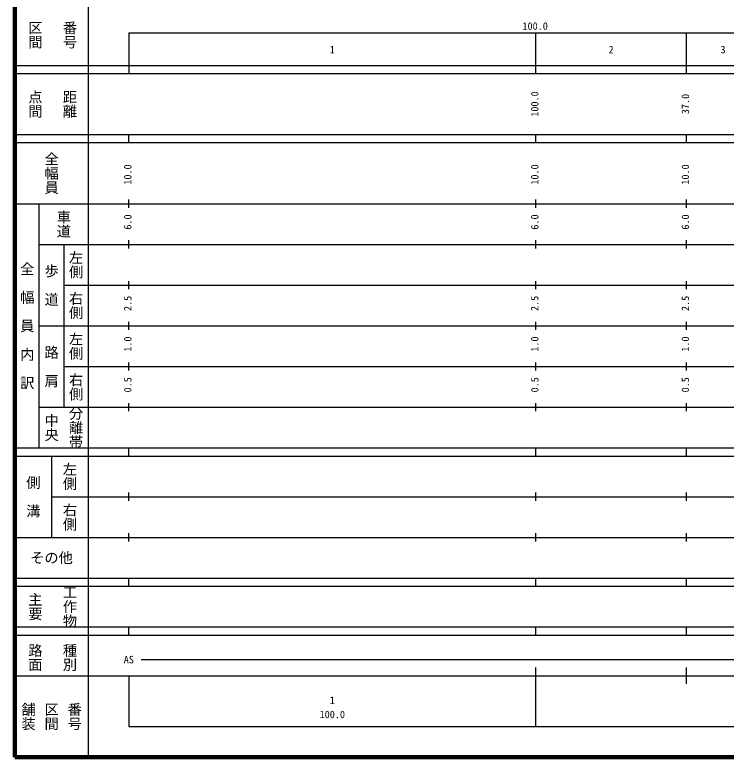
# Model space of a CAD drawing. Units: millimetres on the paper, enlarged 1000 times. Extents: x 40000 to 680000, y 20000 to 380000.
# Drawn here: x 40000 to 214769, y 20000 to 202409 of the extents above; entities that cross this region are included whole.
import ezdxf
from ezdxf.enums import TextEntityAlignment as Align

# ---------------------------------------------------------------- set-up
doc = ezdxf.new("R2010")
doc.units = ezdxf.units.MM
doc.header["$LTSCALE"] = 1000
doc.layers.add('M-TTL', color=2, linetype='Continuous', lineweight=140)
doc.layers.add('M-TTL-BAND', color=7, linetype='Continuous', lineweight=25)
doc.styles.add('@ＭＳ ゴシック', font='')
doc.styles.add('ＭＳ ゴシック', font='')
doc.styles.get('@ＭＳ ゴシック').set_extended_font_data('@MS Gothic')
doc.styles.get('ＭＳ ゴシック').set_extended_font_data('MS Gothic')

msp = doc.modelspace()

# ---------------------------------------------------------------- linework, layer by layer
at = {"layer": 'M-TTL'}
for p, q in [((40000, 380000), (40000, 20000)), ((40000, 20000), (680000, 20000))]:
    msp.add_line(p, q, dxfattribs=at)
at = {"layer": 'M-TTL-BAND'}
for p, q in [((58000, 370000), (58000, 20000)), ((68000, 198000), (579000, 198000)), ((68000, 198000), (68000, 188000)), ((168000, 188000), (168000, 198000)), ((205000, 188000), (205000, 198000)), ((40000, 190000), (579000, 190000)), ((40000, 188000), (579000, 188000)), ((40000, 173000), (579000, 173000)), ((68000, 171000), (68000, 173000)), ((168000, 171000), (168000, 173000)), ((205000, 171000), (205000, 173000)), ((40000, 171000), (579000, 171000)), ((68000, 155000), (68000, 157000)), ((168000, 155000), (168000, 157000)), ((205000, 155000), (205000, 157000)), ((40000, 156000), (579000, 156000)), ((46000, 96000), (46000, 156000)), ((46000, 146000), (579000, 146000)), ((52000, 146000), (52000, 106000)), ((68000, 145000), (68000, 147000)), ((168000, 145000), (168000, 147000)), ((205000, 145000), (205000, 147000)), ((68000, 135000), (68000, 137000)), ((168000, 135000), (168000, 137000)), ((205000, 135000), (205000, 137000)), ((52000, 136000), (579000, 136000)), ((46000, 126000), (579000, 126000)), ((68000, 125000), (68000, 127000)), ((168000, 125000), (168000, 127000)), ((205000, 125000), (205000, 127000)), ((68000, 115000), (68000, 117000)), ((168000, 115000), (168000, 117000)), ((205000, 115000), (205000, 117000)), ((52000, 116000), (579000, 116000)), ((46000, 106000), (579000, 106000)), ((68000, 105000), (68000, 107000)), ((168000, 105000), (168000, 107000)), ((205000, 105000), (205000, 107000)), ((40000, 96000), (579000, 96000)), ((68000, 94000), (68000, 96000)), ((168000, 94000), (168000, 96000)), ((205000, 94000), (205000, 96000)), ((40000, 94000), (579000, 94000)), ((49000, 94000), (49000, 74000)), ((49000, 84000), (579000, 84000)), ((68000, 83000), (68000, 85000)), ((168000, 83000), (168000, 85000)), ((205000, 83000), (205000, 85000)), ((68000, 73000), (68000, 75000)), ((168000, 73000), (168000, 75000)), ((205000, 73000), (205000, 75000)), ((40000, 74000), (579000, 74000)), ((40000, 64000), (579000, 64000)), ((68000, 62000), (68000, 64000)), ((168000, 62000), (168000, 64000)), ((205000, 62000), (205000, 64000)), ((40000, 62000), (579000, 62000)), ((40000, 52000), (579000, 52000)), ((68000, 50000), (68000, 52000)), ((168000, 50000), (168000, 52000)), ((205000, 50000), (205000, 52000)), ((40000, 50000), (579000, 50000)), ((71000, 44000), (565000, 44000)), ((168000, 27500), (168000, 42000)), ((205000, 38000), (205000, 42000)), ((40000, 40000), (579000, 40000)), ((68000, 40000), (68000, 27500)), ((68000, 27500), (579000, 27500))]:
    msp.add_line(p, q, dxfattribs=at)

# ---------------------------------------------------------------- texts
at = {"layer": 'M-TTL-BAND', "style": '@ＭＳ ゴシック'}
for s, p in [('番号', (53500, 197500)), ('区間', (45000, 197500)), ('点間', (45000, 180500)), ('距離', (53500, 180500)), ('全幅員', (49000, 163500)), ('車道', (52000, 151000)), ('左側', (55000, 141000)), ('全\u3000幅\u3000員\u3000内\u3000訳', (43000, 126000)), ('歩\u3000道', (49000, 136000)), ('右側', (55000, 131000)), ('左側', (55000, 121000)), ('路\u3000肩', (49000, 116000)), ('右側', (55000, 111000)), ('分離帯', (55000, 101000)), ('中央', (49000, 101000)), ('左側', (53500, 89000)), ('側\u3000溝', (44500, 84000)), ('右側', (53500, 79000)), ('主要', (45000, 57000)), ('工作物', (53500, 57000)), ('路面', (45000, 44500)), ('種別', (53500, 44500)), ('舗装', (43333, 30000)), ('区間', (49000, 30000)), ('番号', (54667, 30000))]:
    msp.add_text(s, height=2566, rotation=270, dxfattribs=at).set_placement(p, align=Align.MIDDLE_CENTER)
at = {"layer": 'M-TTL-BAND', "style": 'ＭＳ ゴシック'}
for s, p in [('100.0', (167844, 198195)), ('1', (118000, 192405)), ('2', (186500, 192405)), ('3', (214000, 192405)), ('AS', (68000, 42500)), ('1', (118000, 32523)), ('100.0', (118000, 29033))]:
    msp.add_text(s, height=1833, dxfattribs=at).set_placement(p, align=Align.BOTTOM_CENTER)
for s, p in [('100.0', (169201, 180500)), ('37.0', (206201, 180500)), ('10.0', (69201, 163174)), ('10.0', (169201, 163174)), ('10.0', (206201, 163174)), ('6.0', (69201, 151500)), ('6.0', (169201, 151500)), ('6.0', (206201, 151500)), ('2.5', (69201, 131500)), ('2.5', (169201, 131500)), ('2.5', (206201, 131500)), ('1.0', (69201, 121500)), ('1.0', (169201, 121500)), ('1.0', (206201, 121500)), ('0.5', (69201, 111500)), ('0.5', (169201, 111500)), ('0.5', (206201, 111500))]:
    msp.add_text(s, height=1833, rotation=90, dxfattribs=at).set_placement(p, align=Align.BOTTOM_CENTER)
msp.add_text('その他', height=2566, dxfattribs=at).set_placement((49000, 69000), align=Align.MIDDLE_CENTER)

doc.saveas('drawing.dxf')
